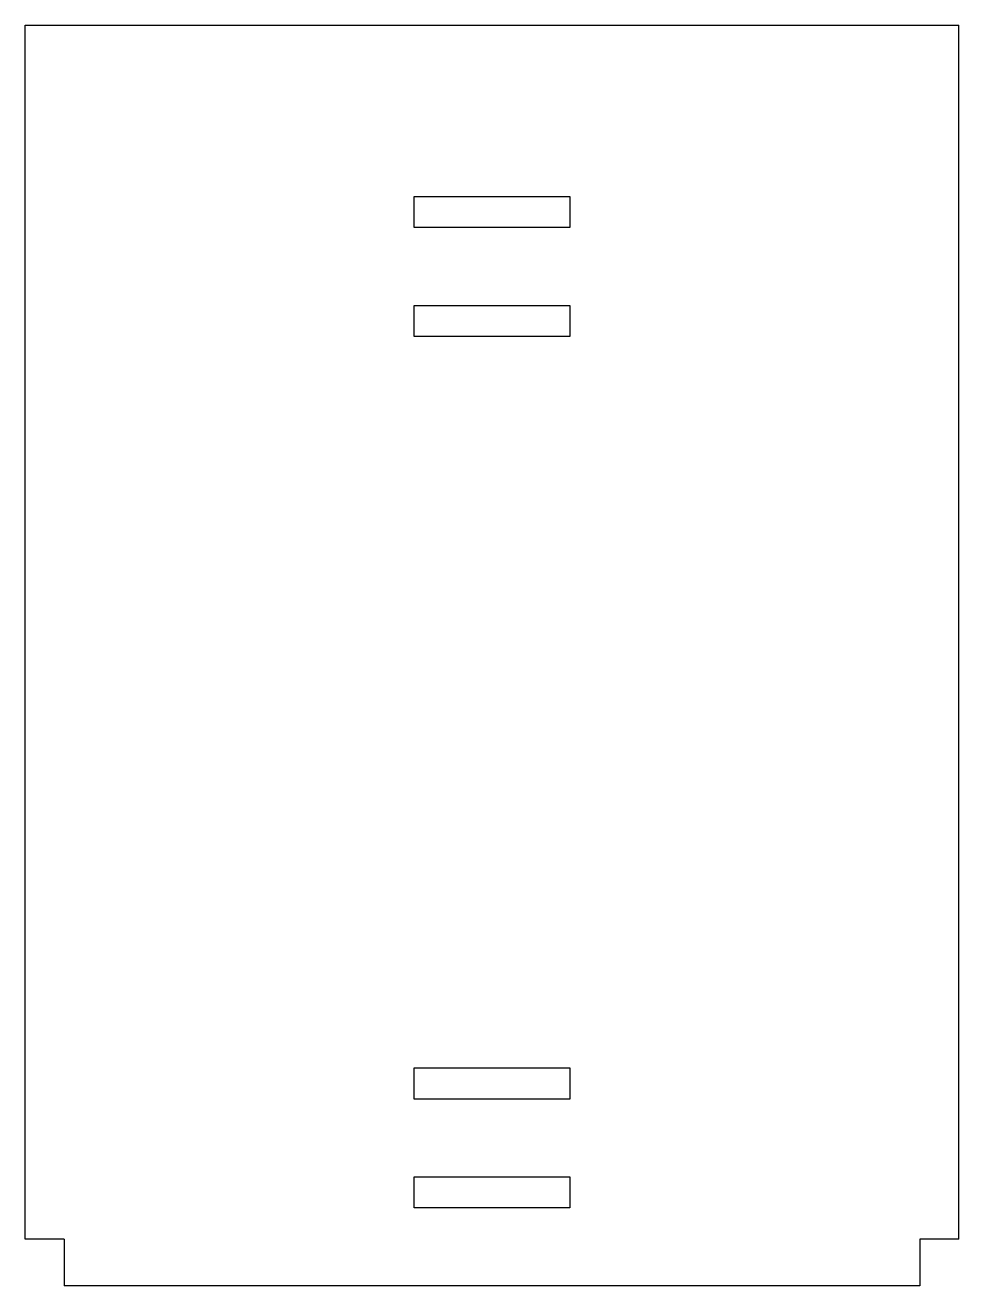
# Model space of a CAD drawing. Header units: millimetres. Extents: x -54 to 66, y -81 to 81.
import ezdxf

# ---------------------------------------------------------------- set-up
doc = ezdxf.new("R2010")
doc.units = ezdxf.units.MM

msp = doc.modelspace()

# ---------------------------------------------------------------- linework, layer by layer
at = {"color": 7, "linetype": 'Continuous', "lineweight": 25}
for p, q in [((-54, 81), (66, 81)), ((-54, -75), (-54, 81)), ((66, -75), (66, 81)), ((-4, 59), (16, 59)), ((-4, 55), (-4, 59)), ((16, 59), (16, 55)), ((16, 55), (-4, 55)), ((-4, 45), (16, 45)), ((-4, 41), (-4, 45)), ((16, 45), (16, 41)), ((16, 41), (-4, 41)), ((-4, -53), (16, -53)), ((-4, -57), (-4, -53)), ((16, -53), (16, -57)), ((16, -57), (-4, -57)), ((-4, -67), (16, -67)), ((-4, -71), (-4, -67)), ((16, -67), (16, -71)), ((16, -71), (-4, -71)), ((-49, -75), (-54, -75)), ((-49, -75), (-49, -81)), ((61, -75), (61, -81)), ((66, -75), (61, -75)), ((61, -81), (-49, -81))]:
    msp.add_line(p, q, dxfattribs=at)

doc.saveas('drawing.dxf')
